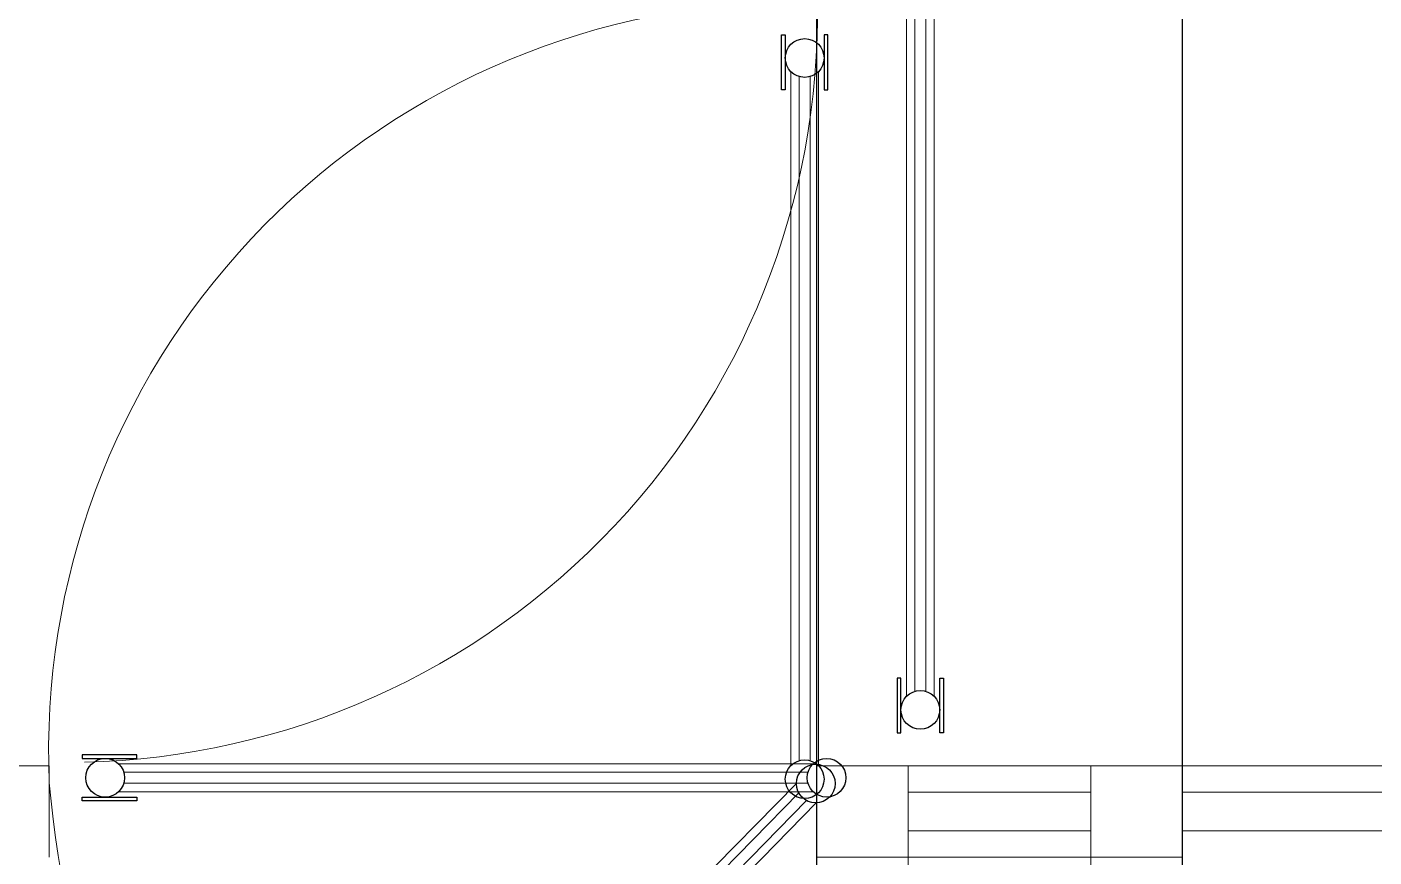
# Model space of a CAD drawing. Header units: metres. Extents: x 5 to 242, y -3 to 162.
# Drawn here: x 150.381 to 154.067, y 107.214 to 109.486 of the extents above; entities that cross this region are included whole.
import ezdxf

# ---------------------------------------------------------------- set-up
doc = ezdxf.new("R2010")
doc.units = ezdxf.units.M
doc.layers.add('1053_ARQ_BASE_MATADOURO_2_dwg', color=7, linetype='Continuous', lineweight=5, true_color=0x767676)
doc.layers.add('A-PISO', color=7, linetype='Continuous', lineweight=5)

# ---------------------------------------------------------------- blocks, each defined once
blk = doc.blocks.new('1053_ARQ_BASE_MATADOURO_2_dwg-3637054-TÉRREO 1_20')
at = {"layer": 'A-PISO', "color": 253, "true_color": 0xaaaaaa}
for p, q in [((126.3884, 74.4678), (126.3884, 76.3681)), ((126.4115, 76.3542), (126.4115, 74.4818)), ((126.4415, 76.3542), (126.4415, 74.4818)), ((126.4646, 74.4678), (126.4646, 76.3681)), ((126.072, 76.1785), (126.072, 74.2782)), ((126.0951, 74.2921), (126.0951, 76.1645)), ((126.1251, 74.2921), (126.1251, 76.1645)), ((126.1482, 76.1785), (126.1482, 74.2782)), ((124.2328, 74.2833), (126.1331, 74.2833)), ((126.3931, 74.2782), (126.8931, 74.2782)), ((126.1191, 74.2602), (124.2468, 74.2602)), ((124.2328, 74.2071), (126.1331, 74.2071)), ((126.1191, 74.2302), (124.2468, 74.2302)), ((124.7565, 72.8735), (126.0874, 74.2299)), ((126.0941, 74.2037), (124.7828, 72.8673)), ((126.8931, 74.2062), (126.3931, 74.2062)), ((139.8311, 74.2062), (127.1431, 74.2062)), ((126.1155, 74.1827), (124.8042, 72.8463)), ((124.8109, 72.8201), (126.1418, 74.1765)), ((126.3931, 74.1002), (126.8931, 74.1002)), ((139.8311, 74.1002), (127.1431, 74.1002))]:
    blk.add_line(p, q, dxfattribs=at)
at = {"layer": 'A-PISO', "color": 253, "lineweight": 30, "true_color": 0xaaaaaa, "flags": 128}
blk.add_lwpolyline([(126.1431, 84.3264), (127.1431, 84.3264), (127.1431, 70.7264), (126.1431, 70.7264)], close=True, dxfattribs=at)
at = {"layer": 'A-PISO', "color": 253, "lineweight": 25, "true_color": 0xaaaaaa, "flags": 128}
for points in [[(126.0471, 76.1283), (126.0471, 76.2783), (126.0571, 76.2783), (126.0571, 76.1283)], [(126.1731, 76.1283), (126.1731, 76.2783), (126.1631, 76.2783), (126.1631, 76.1283)], [(126.3635, 74.518), (126.3635, 74.368), (126.3735, 74.368), (126.3735, 74.518)], [(126.4895, 74.518), (126.4895, 74.368), (126.4795, 74.368), (126.4795, 74.518)], [(124.283, 74.3082), (124.133, 74.3082), (124.133, 74.2982), (124.283, 74.2982)], [(124.283, 74.1822), (124.133, 74.1822), (124.133, 74.1922), (124.283, 74.1922)]]:
    blk.add_lwpolyline(points, close=True, dxfattribs=at)
at = {"layer": 'A-PISO', "color": 253, "true_color": 0xaaaaaa, "flags": 128}
for points in [[(124.0431, 74.0282), (124.0431, 74.2782), (118.3931, 74.2782)], [(126.3931, 70.7782), (126.3931, 71.0282), (126.1431, 71.0282), (126.1431, 70.7782), (126.3931, 70.7782), (126.8931, 70.7782), (127.1431, 70.7782), (127.1431, 71.0282), (126.8931, 71.0282), (126.3931, 71.0282), (126.3931, 74.0282), (126.1431, 74.0282), (126.1431, 74.2782), (126.3931, 74.2782), (126.3931, 74.0282), (126.8931, 74.0282), (126.8931, 71.0282), (126.8931, 70.7782)], [(142.9558, 74.2782), (139.8841, 74.2782), (127.1431, 74.2782)]]:
    blk.add_lwpolyline(points, dxfattribs=at)
blk.add_lwpolyline([(127.1431, 74.0282), (126.8931, 74.0282), (126.8931, 74.2782), (127.1431, 74.2782)], close=True, dxfattribs=at)
at = {"layer": 'A-PISO', "color": 253, "lineweight": 25, "true_color": 0xaaaaaa}
for centre in [(126.1101, 76.2153), (126.4265, 74.431), (124.196, 74.2452), (126.1101, 74.2413), (126.1404, 74.2295), (126.17, 74.2452)]:
    blk.add_circle(centre, 0.053, dxfattribs=at)
at = {"layer": 'A-PISO', "color": 253, "true_color": 0xaaaaaa}
for centre, radius, start, end in [((124.0947, 76.3379), 2.0503, 271.2427, 2.4237), ((126.0916, 74.3184), 2.0503, 91.2427, 182.4237), ((126.9271, 74.4857), 2.8951, 185.0349, 216.7012)]:
    blk.add_arc(centre, radius, start, end, dxfattribs=at)

msp = doc.modelspace()

# ---------------------------------------------------------------- block references
at = {"layer": '1053_ARQ_BASE_MATADOURO_2_dwg', "color": 253, "true_color": 0xaaaaaa}
msp.add_blockref('1053_ARQ_BASE_MATADOURO_2_dwg-3637054-TÉRREO 1_20', (26.3988, 33.186), dxfattribs=at)

doc.saveas('drawing.dxf')
